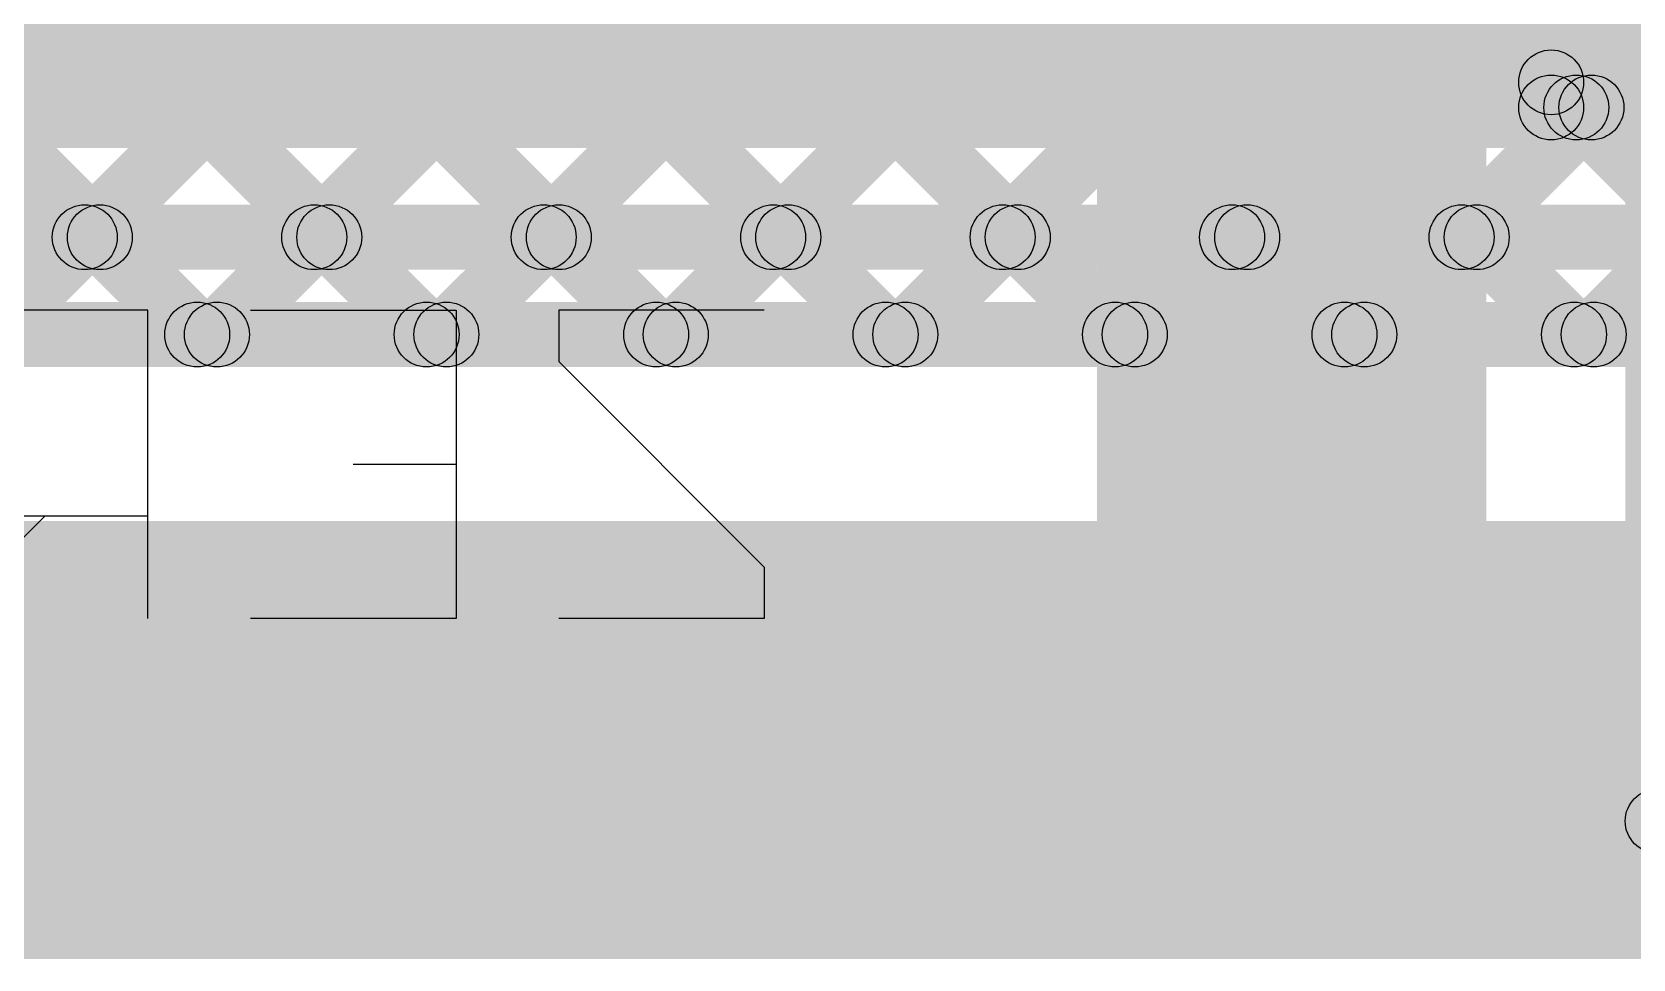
# Model space of a CAD drawing. Header units: millimetres. Extents: x 3.07 to 5.81, y 1.29 to 3.84.
# Drawn here: x 4.8857 to 5.0831, y 1.296 to 1.4103 of the extents above; entities that cross this region are included whole.
import ezdxf

# ---------------------------------------------------------------- set-up
doc = ezdxf.new("R2010")
doc.units = ezdxf.units.MM
doc.header["$MEASUREMENT"] = 0
for name, color, linetype in [('BottomLayer', 5, 'Continuous'), ('BottomOverlay', 54, 'Continuous'), ('TopLayer', 1, 'Continuous'), ('TopOverlay', 2, 'Continuous'), ('TopPaste', 8, 'Continuous'), ('TopSolder', 216, 'Continuous')]:
    doc.layers.add(name, color=color, linetype=linetype)

# ---------------------------------------------------------------- blocks, each defined once
blk = doc.blocks.new('SPU0410HR5H_PB_7')
at = {"layer": 'TopLayer'}
h = blk.add_hatch(color=1, dxfattribs=at)
edge = h.paths.add_edge_path()
edge.add_arc((0, 0), 0.01614, 0, 360)
h = blk.add_hatch(color=1, dxfattribs=at)
edge = h.paths.add_edge_path()
edge.add_arc((0.06693, 0), 0.01614, 0, 360)
h = blk.add_hatch(color=1, dxfattribs=at)
edge = h.paths.add_edge_path()
edge.add_arc((0, -0.09685), 0.01614, 0, 360)
h = blk.add_hatch(color=1, dxfattribs=at)
edge = h.paths.add_edge_path()
edge.add_arc((0.06693, -0.09685), 0.01614, 0, 360)
at = {"layer": 'TopOverlay'}
h = blk.add_hatch(color=2, dxfattribs=at)
edge = h.paths.add_edge_path()
edge.add_arc((-0.028, 0.02652), 0.00394, 0, 360)
h = blk.add_hatch(color=2, dxfattribs=at)
edge = h.paths.add_edge_path()
edge.add_arc((-0.028, 0.02652), 0.00394, 0, 360)
for points in [[(-0.028, 0.02258), (-0.028, 0.03046), (0.095, 0.03046), (0.095, 0.02258)], [(-0.02406, -0.124), (-0.03194, -0.124), (-0.03194, 0.02652), (-0.02406, 0.02652)], [(0.09894, -0.124), (0.09106, -0.124), (0.09106, 0.02652), (0.09894, 0.02652)], [(-0.028, -0.12794), (-0.028, -0.12006), (0.095, -0.12006), (0.095, -0.12794)]]:
    blk.add_hatch(color=2, dxfattribs=at).paths.add_polyline_path(points)
h = blk.add_hatch(color=2, dxfattribs=at)
edge = h.paths.add_edge_path()
edge.add_arc((0.095, 0.02652), 0.00394, 0, 360)
h = blk.add_hatch(color=2, dxfattribs=at)
edge = h.paths.add_edge_path()
edge.add_arc((0.095, 0.02652), 0.00394, 0, 360)
h = blk.add_hatch(color=2, dxfattribs=at)
edge = h.paths.add_edge_path()
edge.add_arc((0.106, 0), 0.005, 0, 360)
h = blk.add_hatch(color=2, dxfattribs=at)
edge = h.paths.add_edge_path()
edge.add_arc((0.116, 0), 0.005, 0, 360)
h = blk.add_hatch(color=2, dxfattribs=at)
edge = h.paths.add_edge_path()
edge.add_arc((-0.028, -0.124), 0.00394, 0, 360)
h = blk.add_hatch(color=2, dxfattribs=at)
edge = h.paths.add_edge_path()
edge.add_arc((-0.028, -0.124), 0.00394, 0, 360)
h = blk.add_hatch(color=2, dxfattribs=at)
edge = h.paths.add_edge_path()
edge.add_arc((0.095, -0.124), 0.00394, 0, 360)
h = blk.add_hatch(color=2, dxfattribs=at)
edge = h.paths.add_edge_path()
edge.add_arc((0.095, -0.124), 0.00394, 0, 360)
at = {"layer": 'TopPaste'}
h = blk.add_hatch(color=8, dxfattribs=at)
edge = h.paths.add_edge_path()
edge.add_arc((0, 0), 0.01614, 0, 360)
h = blk.add_hatch(color=8, dxfattribs=at)
edge = h.paths.add_edge_path()
edge.add_arc((0.06693, 0), 0.01614, 0, 360)
h = blk.add_hatch(color=8, dxfattribs=at)
edge = h.paths.add_edge_path()
edge.add_arc((0, -0.09685), 0.01614, 0, 360)
h = blk.add_hatch(color=8, dxfattribs=at)
edge = h.paths.add_edge_path()
edge.add_arc((0.06693, -0.09685), 0.01614, 0, 360)
at = {"layer": 'TopSolder'}
h = blk.add_hatch(color=216, dxfattribs=at)
edge = h.paths.add_edge_path()
edge.add_arc((0, 0), 0.02014, 0, 360)
h = blk.add_hatch(color=216, dxfattribs=at)
edge = h.paths.add_edge_path()
edge.add_arc((0.06693, 0), 0.02014, 0, 360)
h = blk.add_hatch(color=216, dxfattribs=at)
edge = h.paths.add_edge_path()
edge.add_arc((0, -0.09685), 0.02014, 0, 360)
h = blk.add_hatch(color=216, dxfattribs=at)
edge = h.paths.add_edge_path()
edge.add_arc((0.06693, -0.09685), 0.02014, 0, 360)
at = {"layer": 'TopOverlay', "const_width": 0.01}
blk.add_lwpolyline([(0.116, 0, 1), (0.106, 0, 1)], format="xyb", close=True, dxfattribs=at)
at = {"layer": 'TopOverlay'}
for centre, radius in [((-0.028, 0.02652), 0.00394), ((-0.028, 0.02652), 0.00394), ((0.095, 0.02652), 0.00394), ((0.095, 0.02652), 0.00394), ((0.106, 0), 0.005), ((0.116, 0), 0.005), ((-0.028, -0.124), 0.00394), ((-0.028, -0.124), 0.00394), ((0.095, -0.124), 0.00394), ((0.095, -0.124), 0.00394)]:
    blk.add_circle(centre, radius, dxfattribs=at)

msp = doc.modelspace()

# ---------------------------------------------------------------- hatches: boundary and pattern name
at = {"layer": 'BottomLayer'}
for points in [[(4.122, 1.396), (5.263, 1.396), (5.263, 1.456), (4.122, 1.456)], [(4.244, 1.381), (4.244, 1.389), (5.226, 1.389), (5.226, 1.381)], [(4.88308, 1.37017), (4.87742, 1.37583), (4.88942, 1.38783), (4.89508, 1.38217)], [(4.89128, 1.38217), (4.89694, 1.38783), (4.90894, 1.37583), (4.90328, 1.37017)], [(4.91136, 1.37017), (4.90571, 1.37583), (4.91771, 1.38783), (4.92336, 1.38217)], [(4.91957, 1.38217), (4.92522, 1.38783), (4.93722, 1.37583), (4.93157, 1.37017)], [(4.93965, 1.37017), (4.93399, 1.37583), (4.94599, 1.38783), (4.95165, 1.38217)], [(4.94785, 1.38217), (4.95351, 1.38783), (4.96551, 1.37583), (4.95985, 1.37017)], [(4.96793, 1.37017), (4.96228, 1.37583), (4.97428, 1.38783), (4.97993, 1.38217)], [(4.97613, 1.38217), (4.98179, 1.38783), (4.99379, 1.37583), (4.98813, 1.37017)], [(4.99622, 1.37017), (4.99056, 1.37583), (5.00256, 1.38783), (5.00822, 1.38217)], [(5.00442, 1.38217), (5.01008, 1.38783), (5.02208, 1.37583), (5.01642, 1.37017)], [(5.0245, 1.37017), (5.01884, 1.37583), (5.03084, 1.38783), (5.0365, 1.38217)], [(5.0327, 1.38217), (5.03836, 1.38783), (5.05036, 1.37583), (5.0447, 1.37017)], [(5.05279, 1.37017), (5.04713, 1.37583), (5.05913, 1.38783), (5.06479, 1.38217)], [(5.06099, 1.38217), (5.06664, 1.38783), (5.07864, 1.37583), (5.07299, 1.37017)], [(5.08107, 1.37017), (5.07541, 1.37583), (5.08741, 1.38783), (5.09307, 1.38217)], [(4.244, 1.369), (4.244, 1.377), (5.22688, 1.377), (5.22688, 1.369)]]:
    msp.add_hatch(color=5, dxfattribs=at).paths.add_polyline_path(points)
h = msp.add_hatch(color=5, dxfattribs=at)
edge = h.paths.add_edge_path()
edge.add_arc((4.89225, 1.385), 0.004, 0, 360)
h = msp.add_hatch(color=5, dxfattribs=at)
edge = h.paths.add_edge_path()
edge.add_arc((4.89411, 1.385), 0.004, 0, 360)
h = msp.add_hatch(color=5, dxfattribs=at)
edge = h.paths.add_edge_path()
edge.add_arc((4.92054, 1.385), 0.004, 0, 360)
h = msp.add_hatch(color=5, dxfattribs=at)
edge = h.paths.add_edge_path()
edge.add_arc((4.92239, 1.385), 0.004, 0, 360)
h = msp.add_hatch(color=5, dxfattribs=at)
edge = h.paths.add_edge_path()
edge.add_arc((4.94882, 1.385), 0.004, 0, 360)
h = msp.add_hatch(color=5, dxfattribs=at)
edge = h.paths.add_edge_path()
edge.add_arc((4.95068, 1.385), 0.004, 0, 360)
h = msp.add_hatch(color=5, dxfattribs=at)
edge = h.paths.add_edge_path()
edge.add_arc((4.9771, 1.385), 0.004, 0, 360)
h = msp.add_hatch(color=5, dxfattribs=at)
edge = h.paths.add_edge_path()
edge.add_arc((4.97896, 1.385), 0.004, 0, 360)
h = msp.add_hatch(color=5, dxfattribs=at)
edge = h.paths.add_edge_path()
edge.add_arc((5.00539, 1.385), 0.004, 0, 360)
h = msp.add_hatch(color=5, dxfattribs=at)
edge = h.paths.add_edge_path()
edge.add_arc((5.00725, 1.385), 0.004, 0, 360)
h = msp.add_hatch(color=5, dxfattribs=at)
edge = h.paths.add_edge_path()
edge.add_arc((5.03367, 1.385), 0.004, 0, 360)
h = msp.add_hatch(color=5, dxfattribs=at)
edge = h.paths.add_edge_path()
edge.add_arc((5.03553, 1.385), 0.004, 0, 360)
h = msp.add_hatch(color=5, dxfattribs=at)
edge = h.paths.add_edge_path()
edge.add_arc((5.06196, 1.385), 0.004, 0, 360)
h = msp.add_hatch(color=5, dxfattribs=at)
edge = h.paths.add_edge_path()
edge.add_arc((5.06382, 1.385), 0.004, 0, 360)
h = msp.add_hatch(color=5, dxfattribs=at)
edge = h.paths.add_edge_path()
edge.add_arc((4.90611, 1.373), 0.004, 0, 360)
h = msp.add_hatch(color=5, dxfattribs=at)
edge = h.paths.add_edge_path()
edge.add_arc((4.90854, 1.373), 0.004, 0, 360)
h = msp.add_hatch(color=5, dxfattribs=at)
edge = h.paths.add_edge_path()
edge.add_arc((4.93439, 1.373), 0.004, 0, 360)
h = msp.add_hatch(color=5, dxfattribs=at)
edge = h.paths.add_edge_path()
edge.add_arc((4.93682, 1.373), 0.004, 0, 360)
h = msp.add_hatch(color=5, dxfattribs=at)
edge = h.paths.add_edge_path()
edge.add_arc((4.96268, 1.373), 0.004, 0, 360)
h = msp.add_hatch(color=5, dxfattribs=at)
edge = h.paths.add_edge_path()
edge.add_arc((4.9651, 1.373), 0.004, 0, 360)
h = msp.add_hatch(color=5, dxfattribs=at)
edge = h.paths.add_edge_path()
edge.add_arc((4.99096, 1.373), 0.004, 0, 360)
h = msp.add_hatch(color=5, dxfattribs=at)
edge = h.paths.add_edge_path()
edge.add_arc((4.99339, 1.373), 0.004, 0, 360)
h = msp.add_hatch(color=5, dxfattribs=at)
edge = h.paths.add_edge_path()
edge.add_arc((5.01925, 1.373), 0.004, 0, 360)
h = msp.add_hatch(color=5, dxfattribs=at)
edge = h.paths.add_edge_path()
edge.add_arc((5.02167, 1.373), 0.004, 0, 360)
h = msp.add_hatch(color=5, dxfattribs=at)
edge = h.paths.add_edge_path()
edge.add_arc((5.04753, 1.373), 0.004, 0, 360)
h = msp.add_hatch(color=5, dxfattribs=at)
edge = h.paths.add_edge_path()
edge.add_arc((5.04996, 1.373), 0.004, 0, 360)
h = msp.add_hatch(color=5, dxfattribs=at)
edge = h.paths.add_edge_path()
edge.add_arc((5.07582, 1.373), 0.004, 0, 360)
h = msp.add_hatch(color=5, dxfattribs=at)
edge = h.paths.add_edge_path()
edge.add_arc((5.07824, 1.373), 0.004, 0, 360)
at = {"layer": 'TopLayer'}
for points in [[(5.017, 1.333), (5.065, 1.333), (5.065, 1.899), (5.017, 1.899)], [(4.47328, 1.80017), (4.47894, 1.80583), (4.90894, 1.37583), (4.90328, 1.37017)], [(4.50157, 1.80017), (4.50722, 1.80583), (4.93722, 1.37583), (4.93157, 1.37017)], [(4.52985, 1.80017), (4.53551, 1.80583), (4.96551, 1.37583), (4.95985, 1.37017)], [(4.55813, 1.80017), (4.56379, 1.80583), (4.99379, 1.37583), (4.98813, 1.37017)], [(4.58642, 1.80017), (4.59208, 1.80583), (5.02208, 1.37583), (5.01642, 1.37017)], [(4.6147, 1.80017), (4.62036, 1.80583), (5.05036, 1.37583), (5.0447, 1.37017)], [(4.64299, 1.80017), (4.64864, 1.80583), (5.07864, 1.37583), (5.07299, 1.37017)], [(4.67127, 1.80017), (4.67693, 1.80583), (5.07583, 1.40693), (5.07017, 1.40127)], [(4.8548, 1.37017), (4.84914, 1.37583), (5.07217, 1.59886), (5.07783, 1.5932)], [(4.88308, 1.37017), (4.87742, 1.37583), (5.07442, 1.57283), (5.08008, 1.56717)], [(5.077, 1.401), (5.069, 1.401), (5.069, 1.556), (5.077, 1.556)], [(4.91136, 1.37017), (4.90571, 1.37583), (5.07017, 1.54029), (5.07583, 1.53464)], [(4.93965, 1.37017), (4.93399, 1.37583), (5.07017, 1.51201), (5.07583, 1.50635)], [(4.96793, 1.37017), (4.96228, 1.37583), (5.07017, 1.48372), (5.07583, 1.47807)], [(4.99622, 1.37017), (4.99056, 1.37583), (5.07017, 1.45544), (5.07583, 1.44978)], [(5.0245, 1.37017), (5.01884, 1.37583), (5.07017, 1.42716), (5.07583, 1.4215)], [(5.07017, 1.40127), (5.07583, 1.40693), (5.07893, 1.40383), (5.07327, 1.39817)], [(5.05279, 1.37017), (5.04713, 1.37583), (5.07513, 1.40383), (5.08079, 1.39817)], [(5.073, 1.397), (5.073, 1.405), (5.166, 1.405), (5.166, 1.397)], [(5.07327, 1.39817), (5.07893, 1.40383), (5.10693, 1.37583), (5.10127, 1.37017)], [(5.08107, 1.37017), (5.07541, 1.37583), (5.10341, 1.40383), (5.10907, 1.39817)], [(4.24079, 1.369), (4.24079, 1.377), (5.448, 1.377), (5.448, 1.369)], [(4.032, 1.297), (5.334, 1.297), (5.334, 1.35), (4.032, 1.35)], [(3.478, 1.296), (5.277, 1.296), (5.277, 1.327), (3.478, 1.327)]]:
    msp.add_hatch(color=1, dxfattribs=at).paths.add_polyline_path(points)
h = msp.add_hatch(color=1, dxfattribs=at)
edge = h.paths.add_edge_path()
edge.add_arc((5.073, 1.4041), 0.004, 0, 360)
h = msp.add_hatch(color=1, dxfattribs=at)
edge = h.paths.add_edge_path()
edge.add_arc((5.073, 1.4041), 0.004, 0, 360)
h = msp.add_hatch(color=1, dxfattribs=at)
edge = h.paths.add_edge_path()
edge.add_arc((5.073, 1.401), 0.004, 0, 360)
h = msp.add_hatch(color=1, dxfattribs=at)
edge = h.paths.add_edge_path()
edge.add_arc((5.073, 1.401), 0.004, 0, 360)
h = msp.add_hatch(color=1, dxfattribs=at)
edge = h.paths.add_edge_path()
edge.add_arc((5.0761, 1.401), 0.004, 0, 360)
h = msp.add_hatch(color=1, dxfattribs=at)
edge = h.paths.add_edge_path()
edge.add_arc((5.0761, 1.401), 0.004, 0, 360)
h = msp.add_hatch(color=1, dxfattribs=at)
edge = h.paths.add_edge_path()
edge.add_arc((5.07796, 1.401), 0.004, 0, 360)
h = msp.add_hatch(color=1, dxfattribs=at)
edge = h.paths.add_edge_path()
edge.add_arc((4.90611, 1.373), 0.004, 0, 360)
h = msp.add_hatch(color=1, dxfattribs=at)
edge = h.paths.add_edge_path()
edge.add_arc((4.90854, 1.373), 0.004, 0, 360)
h = msp.add_hatch(color=1, dxfattribs=at)
edge = h.paths.add_edge_path()
edge.add_arc((4.93439, 1.373), 0.004, 0, 360)
h = msp.add_hatch(color=1, dxfattribs=at)
edge = h.paths.add_edge_path()
edge.add_arc((4.93682, 1.373), 0.004, 0, 360)
h = msp.add_hatch(color=1, dxfattribs=at)
edge = h.paths.add_edge_path()
edge.add_arc((4.96268, 1.373), 0.004, 0, 360)
h = msp.add_hatch(color=1, dxfattribs=at)
edge = h.paths.add_edge_path()
edge.add_arc((4.9651, 1.373), 0.004, 0, 360)
h = msp.add_hatch(color=1, dxfattribs=at)
edge = h.paths.add_edge_path()
edge.add_arc((4.99096, 1.373), 0.004, 0, 360)
h = msp.add_hatch(color=1, dxfattribs=at)
edge = h.paths.add_edge_path()
edge.add_arc((4.99339, 1.373), 0.004, 0, 360)
h = msp.add_hatch(color=1, dxfattribs=at)
edge = h.paths.add_edge_path()
edge.add_arc((5.01925, 1.373), 0.004, 0, 360)
h = msp.add_hatch(color=1, dxfattribs=at)
edge = h.paths.add_edge_path()
edge.add_arc((5.02167, 1.373), 0.004, 0, 360)
h = msp.add_hatch(color=1, dxfattribs=at)
edge = h.paths.add_edge_path()
edge.add_arc((5.04753, 1.373), 0.004, 0, 360)
h = msp.add_hatch(color=1, dxfattribs=at)
edge = h.paths.add_edge_path()
edge.add_arc((5.04996, 1.373), 0.004, 0, 360)
h = msp.add_hatch(color=1, dxfattribs=at)
edge = h.paths.add_edge_path()
edge.add_arc((5.07582, 1.373), 0.004, 0, 360)
h = msp.add_hatch(color=1, dxfattribs=at)
edge = h.paths.add_edge_path()
edge.add_arc((5.07824, 1.373), 0.004, 0, 360)

# ---------------------------------------------------------------- linework, layer by layer
at = {"layer": 'BottomLayer'}
for centre in [(4.89225, 1.385), (4.89411, 1.385), (4.92054, 1.385), (4.92239, 1.385), (4.94882, 1.385), (4.95068, 1.385), (4.9771, 1.385), (4.97896, 1.385), (5.00539, 1.385), (5.00725, 1.385), (5.03367, 1.385), (5.03553, 1.385), (5.06196, 1.385), (5.06382, 1.385), (4.90611, 1.373), (4.90854, 1.373), (4.93439, 1.373), (4.93682, 1.373), (4.96268, 1.373), (4.9651, 1.373), (4.99096, 1.373), (4.99339, 1.373), (5.01925, 1.373), (5.02167, 1.373), (5.04753, 1.373), (5.04996, 1.373), (5.07582, 1.373), (5.07824, 1.373)]:
    msp.add_circle(centre, 0.004, dxfattribs=at)
at = {"layer": 'BottomOverlay'}
for p, q in [((4.90002, 1.37599), (4.88103, 1.37599)), ((4.90002, 1.338), (4.90002, 1.37599)), ((4.91269, 1.37599), (4.93801, 1.37599)), ((4.93801, 1.37599), (4.93801, 1.338)), ((4.976, 1.37599), (4.95067, 1.37599)), ((4.95067, 1.37599), (4.95067, 1.36966)), ((4.95067, 1.36966), (4.976, 1.34433)), ((4.93801, 1.35699), (4.92535, 1.35699)), ((4.88736, 1.35066), (4.8747, 1.338)), ((4.88103, 1.35066), (4.90002, 1.35066)), ((4.976, 1.34433), (4.976, 1.338)), ((4.93801, 1.338), (4.91269, 1.338)), ((4.976, 1.338), (4.95067, 1.338))]:
    msp.add_line(p, q, dxfattribs=at)
at = {"layer": 'TopLayer'}
for centre in [(5.073, 1.4041), (5.073, 1.4041), (5.073, 1.401), (5.073, 1.401), (5.0761, 1.401), (5.0761, 1.401), (5.07796, 1.401), (4.90611, 1.373), (4.90854, 1.373), (4.93439, 1.373), (4.93682, 1.373), (4.96268, 1.373), (4.9651, 1.373), (4.99096, 1.373), (4.99339, 1.373), (5.01925, 1.373), (5.02167, 1.373), (5.04753, 1.373), (5.04996, 1.373), (5.07582, 1.373), (5.07824, 1.373)]:
    msp.add_circle(centre, 0.004, dxfattribs=at)

# ---------------------------------------------------------------- block references
msp.add_blockref('SPU0410HR5H_PB_7', (5.11407, 1.437))

doc.saveas('drawing.dxf')
